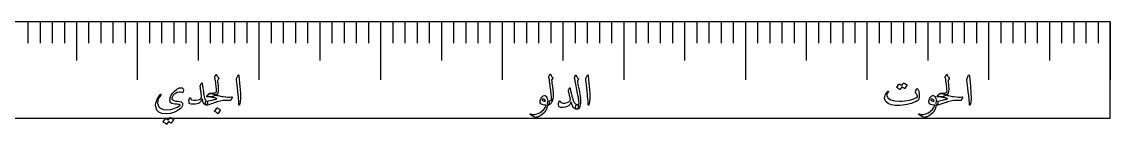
# Model space of a CAD drawing. Header units: millimetres. Extents: x 0 to 542, y -1 to 12.
# Drawn here: x 407.4 to 542.2, y -0.7 to 11.9 of the extents above; entities that cross this region are included whole.
import ezdxf

# ---------------------------------------------------------------- set-up
doc = ezdxf.new("R2010")
doc.units = ezdxf.units.MM
for name, color, linetype in [('CUT_OUTER', 1, 'Continuous'), ('ENGRAVE', 7, 'Continuous'), ('ENGRAVE_FINE', 8, 'Continuous'), ('TEXT', 5, 'Continuous')]:
    doc.layers.add(name, color=color, linetype=linetype)

msp = doc.modelspace()

# ---------------------------------------------------------------- linework, layer by layer
at = {"layer": 'CUT_OUTER'}
msp.add_lwpolyline([(0, 0), (542.2389, 0), (542.2389, 11.9), (0, 11.9)], close=True, dxfattribs=at)
at = {"layer": 'ENGRAVE'}
for points in [[(414.2103, 11.9), (414.2103, 7.14)], [(421.7414, 11.9), (421.7414, 4.76)], [(429.2725, 11.9), (429.2725, 7.14)], [(436.8036, 11.9), (436.8036, 4.76)], [(444.3346, 11.9), (444.3346, 7.14)], [(451.8657, 11.9), (451.8657, 4.76)], [(459.3968, 11.9), (459.3968, 7.14)], [(466.9279, 11.9), (466.9279, 4.76)], [(474.459, 11.9), (474.459, 7.14)], [(481.9901, 11.9), (481.9901, 4.76)], [(489.5212, 11.9), (489.5212, 7.14)], [(497.0523, 11.9), (497.0523, 4.76)], [(504.5834, 11.9), (504.5834, 7.14)], [(512.1145, 11.9), (512.1145, 4.76)], [(519.6456, 11.9), (519.6456, 7.14)], [(527.1767, 11.9), (527.1767, 4.76)], [(534.7078, 11.9), (534.7078, 7.14)], [(542.2389, 11.9), (542.2389, 4.76)]]:
    msp.add_lwpolyline(points, dxfattribs=at)
at = {"layer": 'ENGRAVE_FINE'}
for points in [[(408.1854, 11.9), (408.1854, 9.282)], [(409.6916, 11.9), (409.6916, 9.282)], [(411.1978, 11.9), (411.1978, 9.282)], [(412.704, 11.9), (412.704, 9.282)], [(415.7165, 11.9), (415.7165, 9.282)], [(417.2227, 11.9), (417.2227, 9.282)], [(418.7289, 11.9), (418.7289, 9.282)], [(420.2351, 11.9), (420.2351, 9.282)], [(423.2476, 11.9), (423.2476, 9.282)], [(424.7538, 11.9), (424.7538, 9.282)], [(426.26, 11.9), (426.26, 9.282)], [(427.7662, 11.9), (427.7662, 9.282)], [(430.7787, 11.9), (430.7787, 9.282)], [(432.2849, 11.9), (432.2849, 9.282)], [(433.7911, 11.9), (433.7911, 9.282)], [(435.2973, 11.9), (435.2973, 9.282)], [(438.3098, 11.9), (438.3098, 9.282)], [(439.816, 11.9), (439.816, 9.282)], [(441.3222, 11.9), (441.3222, 9.282)], [(442.8284, 11.9), (442.8284, 9.282)], [(445.8409, 11.9), (445.8409, 9.282)], [(447.3471, 11.9), (447.3471, 9.282)], [(448.8533, 11.9), (448.8533, 9.282)], [(450.3595, 11.9), (450.3595, 9.282)], [(453.372, 11.9), (453.372, 9.282)], [(454.8782, 11.9), (454.8782, 9.282)], [(456.3844, 11.9), (456.3844, 9.282)], [(457.8906, 11.9), (457.8906, 9.282)], [(460.9031, 11.9), (460.9031, 9.282)], [(462.4093, 11.9), (462.4093, 9.282)], [(463.9155, 11.9), (463.9155, 9.282)], [(465.4217, 11.9), (465.4217, 9.282)], [(468.4342, 11.9), (468.4342, 9.282)], [(469.9404, 11.9), (469.9404, 9.282)], [(471.4466, 11.9), (471.4466, 9.282)], [(472.9528, 11.9), (472.9528, 9.282)], [(475.9652, 11.9), (475.9652, 9.282)], [(477.4715, 11.9), (477.4715, 9.282)], [(478.9777, 11.9), (478.9777, 9.282)], [(480.4839, 11.9), (480.4839, 9.282)], [(483.4963, 11.9), (483.4963, 9.282)], [(485.0026, 11.9), (485.0026, 9.282)], [(486.5088, 11.9), (486.5088, 9.282)], [(488.015, 11.9), (488.015, 9.282)], [(491.0274, 11.9), (491.0274, 9.282)], [(492.5337, 11.9), (492.5337, 9.282)], [(494.0399, 11.9), (494.0399, 9.282)], [(495.5461, 11.9), (495.5461, 9.282)], [(498.5585, 11.9), (498.5585, 9.282)], [(500.0648, 11.9), (500.0648, 9.282)], [(501.571, 11.9), (501.571, 9.282)], [(503.0772, 11.9), (503.0772, 9.282)], [(506.0896, 11.9), (506.0896, 9.282)], [(507.5959, 11.9), (507.5959, 9.282)], [(509.1021, 11.9), (509.1021, 9.282)], [(510.6083, 11.9), (510.6083, 9.282)], [(513.6207, 11.9), (513.6207, 9.282)], [(515.1269, 11.9), (515.1269, 9.282)], [(516.6332, 11.9), (516.6332, 9.282)], [(518.1394, 11.9), (518.1394, 9.282)], [(521.1518, 11.9), (521.1518, 9.282)], [(522.658, 11.9), (522.658, 9.282)], [(524.1643, 11.9), (524.1643, 9.282)], [(525.6705, 11.9), (525.6705, 9.282)], [(528.6829, 11.9), (528.6829, 9.282)], [(530.1891, 11.9), (530.1891, 9.282)], [(531.6954, 11.9), (531.6954, 9.282)], [(533.2016, 11.9), (533.2016, 9.282)], [(536.214, 11.9), (536.214, 9.282)], [(537.7202, 11.9), (537.7202, 9.282)], [(539.2265, 11.9), (539.2265, 9.282)], [(540.7327, 11.9), (540.7327, 9.282)]]:
    msp.add_lwpolyline(points, dxfattribs=at)
at = {"layer": 'TEXT'}
for points in [[(431.5592, 3.3489), (431.5473, 3.5034), (431.533, 3.666), (431.5163, 3.8366), (431.4974, 4.0153), (431.4757, 4.2027), (431.451, 4.3995), (431.4233, 4.6058), (431.3926, 4.8214), (431.3281, 5.0418), (431.3274, 5.0706), (431.3308, 5.0982), (431.3382, 5.1244), (431.3496, 5.1492), (431.3565, 5.162), (431.3664, 5.1788), (431.3793, 5.1996), (431.3953, 5.2245), (431.4139, 5.2537), (431.4349, 5.2876), (431.4582, 5.3263), (431.4839, 5.3696), (431.493, 5.3837), (431.5041, 5.3938), (431.5172, 5.3998), (431.5323, 5.4018), (431.5447, 5.3991), (431.5551, 5.3911), (431.5635, 5.3776), (431.5699, 5.3588), (431.6069, 5.253), (431.6586, 5.1506), (431.7251, 5.0515), (431.8064, 4.9558), (431.8269, 4.9289), (431.8346, 4.902), (431.8296, 4.8752), (431.8118, 4.8483), (431.6989, 4.6924), (431.6898, 4.6733), (431.6841, 4.6481), (431.6818, 4.6169), (431.6828, 4.5796), (431.7426, 4.0536), (431.7661, 3.631), (431.7533, 3.3119), (431.7043, 3.0963), (431.5813, 2.9213), (431.3684, 2.7886), (431.0654, 2.6983), (430.6724, 2.6502), (430.5267, 2.6583), (430.4548, 2.704), (430.4568, 2.7873), (430.5327, 2.9082), (430.546, 2.9242), (430.5589, 2.9398), (430.5715, 2.9551), (430.5838, 2.97), (430.5957, 2.9846), (430.6073, 2.9989), (430.6185, 3.0128), (430.6294, 3.0264), (430.6563, 3.0523), (430.6886, 3.0708), (430.7262, 3.0819), (430.7692, 3.0856), (430.962, 3.0916), (431.1319, 3.1044), (431.279, 3.1238), (431.4033, 3.15), (431.4735, 3.1766), (431.5229, 3.2186), (431.5515, 3.276), (431.5592, 3.3489)], [(472.7285, 5.1654), (472.7648, 5.253), (472.793, 5.3226), (472.8132, 5.374), (472.8253, 5.4072), (472.8347, 5.4284), (472.8468, 5.4435), (472.8616, 5.4526), (472.879, 5.4556), (472.8988, 5.4522), (472.9153, 5.4421), (472.9284, 5.4253), (472.9381, 5.4018), (472.9828, 5.2866), (473.0362, 5.1828), (473.0984, 5.0905), (473.1692, 5.0095), (473.189, 4.9837), (473.1948, 4.9544), (473.1864, 4.9218), (473.1638, 4.8859), (473.0456, 4.7193), (473.0537, 4.6447), (473.0617, 4.5715), (473.0698, 4.4996), (473.0779, 4.4291), (473.0859, 4.3599), (473.094, 4.2921), (473.102, 4.2256), (473.1101, 4.1604), (473.1843, 3.5571), (473.2297, 3.0856), (473.2461, 2.7456), (473.2337, 2.5374), (473.1323, 2.1595), (472.9999, 1.8804), (472.8367, 1.7), (472.6426, 1.6184), (472.6372, 1.6184), (472.6318, 1.6184), (472.6264, 1.6184), (472.6211, 1.6184), (472.5891, 1.6486), (472.5687, 1.7178), (472.5596, 1.826), (472.5619, 1.9731), (472.567, 2.0275), (472.5821, 2.0671), (472.6073, 2.092), (472.6426, 2.1021), (472.7789, 2.1293), (472.8925, 2.1787), (472.9831, 2.2502), (473.051, 2.3439), (473.0465, 2.4564), (473.0382, 2.5844), (473.0263, 2.7278), (473.0107, 2.8867), (472.9917, 3.0604), (472.9697, 3.2481), (472.9447, 3.45), (472.9166, 3.666), (472.8908, 3.8782), (472.8669, 4.069), (472.8451, 4.2383), (472.8253, 4.3861), (472.8081, 4.5124), (472.7944, 4.6172), (472.784, 4.7005), (472.7769, 4.7623), (472.7232, 5.0686), (472.7215, 5.0989), (472.7218, 5.1251), (472.7242, 5.1472), (472.7285, 5.1654)], [(522.0291, 3.3489), (522.0171, 3.5034), (522.0029, 3.666), (521.9862, 3.8366), (521.9673, 4.0153), (521.9456, 4.2027), (521.9209, 4.3995), (521.8932, 4.6058), (521.8625, 4.8214), (521.798, 5.0418), (521.7973, 5.0706), (521.8007, 5.0982), (521.808, 5.1244), (521.8195, 5.1492), (521.8264, 5.162), (521.8363, 5.1788), (521.8492, 5.1996), (521.8651, 5.2245), (521.8838, 5.2537), (521.9048, 5.2876), (521.9281, 5.3263), (521.9538, 5.3696), (521.9629, 5.3837), (521.974, 5.3938), (521.9871, 5.3998), (522.0022, 5.4018), (522.0146, 5.3991), (522.025, 5.3911), (522.0334, 5.3776), (522.0398, 5.3588), (522.0768, 5.253), (522.1285, 5.1506), (522.195, 5.0515), (522.2763, 4.9558), (522.2968, 4.9289), (522.3045, 4.902), (522.2994, 4.8752), (522.2816, 4.8483), (522.1688, 4.6924), (522.1597, 4.6733), (522.154, 4.6481), (522.1517, 4.6169), (522.1527, 4.5796), (522.2125, 4.0536), (522.236, 3.631), (522.2232, 3.3119), (522.1742, 3.0963), (522.0512, 2.9213), (521.8383, 2.7886), (521.5353, 2.6983), (521.1423, 2.6502), (520.9965, 2.6583), (520.9247, 2.704), (520.9267, 2.7873), (521.0026, 2.9082), (521.0159, 2.9242), (521.0288, 2.9398), (521.0414, 2.9551), (521.0536, 2.97), (521.0656, 2.9846), (521.0772, 2.9989), (521.0884, 3.0128), (521.0993, 3.0264), (521.1262, 3.0523), (521.1584, 3.0708), (521.1961, 3.0819), (521.2391, 3.0856), (521.4319, 3.0916), (521.6018, 3.1044), (521.7489, 3.1238), (521.8732, 3.15), (521.9434, 3.1766), (521.9928, 3.2186), (522.0213, 3.276), (522.0291, 3.3489)], [(430.3124, 2.1021), (430.3513, 2.0833), (430.3822, 2.0537), (430.4051, 2.0134), (430.4198, 1.9623), (430.4296, 1.8992), (430.4319, 1.8387), (430.4269, 1.781), (430.4145, 1.7259), (430.396, 1.6789), (430.3728, 1.6453), (430.3449, 1.6251), (430.3124, 1.6184), (430.1515, 1.6631), (430.0181, 1.7756), (429.9123, 1.956), (429.8341, 2.2042), (429.824, 2.247), (429.8152, 2.2841), (429.8079, 2.3155), (429.8018, 2.3412), (429.7971, 2.3612), (429.7938, 2.3755), (429.7917, 2.3841), (429.7911, 2.3869), (429.783, 2.4027), (429.7749, 2.4071), (429.7669, 2.4), (429.7588, 2.3815), (429.6675, 2.1753), (429.5653, 2.0134), (429.4525, 1.8958), (429.3289, 1.8226), (429.1495, 1.7662), (428.9393, 1.7313), (428.6981, 1.7178), (428.426, 1.7259), (428.2443, 1.782), (428.1452, 1.918), (428.1288, 2.134), (428.1949, 2.4299), (428.21, 2.4655), (428.2285, 2.4917), (428.2504, 2.5085), (428.2755, 2.5159), (428.3004, 2.5135), (428.3212, 2.5011), (428.338, 2.4786), (428.3508, 2.446), (428.378, 2.3765), (428.4112, 2.3238), (428.4505, 2.2878), (428.4959, 2.2687), (428.7502, 2.2297), (428.9917, 2.2257), (429.2204, 2.2566), (429.4364, 2.3224), (429.5301, 2.3715), (429.607, 2.438), (429.6671, 2.5219), (429.7105, 2.6234), (429.7078, 2.6714), (429.6943, 2.7833), (429.6701, 2.9589), (429.6352, 3.1984), (429.6174, 3.3266), (429.6016, 3.4423), (429.5879, 3.5456), (429.5761, 3.6364), (429.566, 3.7142), (429.5573, 3.7782), (429.5499, 3.8284), (429.5439, 3.8648), (429.5388, 3.9206), (429.5398, 3.9696), (429.5469, 4.0119), (429.56, 4.0475), (429.5808, 4.0917), (429.6003, 4.1329), (429.6184, 4.171), (429.6352, 4.2061), (429.6503, 4.2382), (429.6634, 4.2672), (429.6745, 4.2932), (429.6836, 4.3162), (429.693, 4.3347), (429.7051, 4.3471), (429.7199, 4.3535), (429.7373, 4.3539), (429.7565, 4.3465), (429.7709, 4.3351), (429.7807, 4.3196), (429.7857, 4.3001), (429.8184, 4.0252), (429.8522, 3.7647), (429.887, 3.5187), (429.9227, 3.2871), (429.9592, 3.0699), (429.996, 2.8672), (430.0331, 2.679), (430.0705, 2.5051), (430.1159, 2.3429), (430.1713, 2.2217), (430.2368, 2.1414), (430.3124, 2.1021)], [(434.1818, 5.2191), (434.2332, 5.3185), (434.2745, 5.3535), (434.3057, 5.3239), (434.3269, 5.2299), (434.4505, 3.9132), (434.5241, 3.105), (434.5405, 2.4595), (434.4999, 1.9765), (434.4021, 1.656), (434.3843, 1.6298), (434.3685, 1.6157), (434.3548, 1.6137), (434.343, 1.6238), (434.3336, 1.6396), (434.3269, 1.66), (434.3229, 1.6852), (434.3215, 1.7151), (434.3215, 1.9479), (434.3108, 2.1948), (434.2893, 2.4558), (434.257, 2.7309), (434.25, 2.8027), (434.2288, 2.9969), (434.1935, 3.3133), (434.1442, 3.752), (434.0259, 4.7247), (434.0232, 4.7764), (434.0259, 4.8241), (434.034, 4.8678), (434.0474, 4.9074)], [(475.9799, 5.2675), (475.9897, 5.2933), (476.0028, 5.3118), (476.0192, 5.3229), (476.039, 5.3266), (476.0568, 5.3236), (476.0726, 5.3145), (476.0864, 5.2994), (476.0982, 5.2782), (476.1459, 5.1691), (476.203, 5.0727), (476.2695, 4.989), (476.3454, 4.9182), (476.3702, 4.8869), (476.3803, 4.8523), (476.3756, 4.8144), (476.3561, 4.7731), (476.3425, 4.7516), (476.3286, 4.7301), (476.3143, 4.7086), (476.2997, 4.6871), (476.2851, 4.6656), (476.2708, 4.6441), (476.2569, 4.6226), (476.2433, 4.6011), (476.2463, 4.549), (476.2715, 4.4036), (476.3188, 4.1648), (476.3884, 3.8326), (476.427, 3.65), (476.4623, 3.4785), (476.4942, 3.3182), (476.5227, 3.1689), (476.5476, 3.031), (476.5684, 2.9048), (476.5852, 2.7905), (476.598, 2.6879), (476.6077, 2.5911), (476.6154, 2.4944), (476.6211, 2.3977), (476.6248, 2.3009), (476.6265, 2.2039), (476.6262, 2.1061), (476.6238, 2.0077), (476.6195, 1.9086), (476.5822, 1.5764), (476.5079, 1.3322), (476.3968, 1.176), (476.2486, 1.1079), (476.1754, 1.1058), (476.117, 1.1267), (476.0733, 1.1703), (476.0444, 1.2368), (476.0296, 1.3151), (476.0283, 1.394), (476.0404, 1.4736), (476.0659, 1.5539), (476.1002, 1.6281), (476.1385, 1.6789), (476.1808, 1.7061), (476.2271, 1.7098), (476.2629, 1.7072), (476.295, 1.7051), (476.3234, 1.7032), (476.3481, 1.7017), (476.3694, 1.7012), (476.3877, 1.7024), (476.403, 1.7052), (476.4152, 1.7098), (476.4394, 1.7897), (476.4475, 1.9113), (476.4394, 2.0745), (476.4152, 2.2794), (476.3968, 2.4012), (476.3736, 2.5407), (476.3457, 2.6981), (476.3131, 2.8733), (476.2762, 3.0666), (476.2352, 3.2784), (476.1902, 3.5086), (476.1412, 3.7573), (476.0928, 4.0005), (476.0498, 4.2141), (476.0122, 4.3982), (475.9799, 4.5527), (475.9534, 4.6777), (475.9329, 4.7731), (475.9185, 4.8389), (475.9101, 4.8752), (475.903, 4.9225), (475.9033, 4.9732), (475.9111, 5.0273), (475.9262, 5.0848), (475.9364, 5.1135), (475.9457, 5.1405), (475.9539, 5.1659), (475.9611, 5.1896), (475.9673, 5.2116), (475.9725, 5.2319), (475.9767, 5.2505), (475.9799, 5.2675)], [(477.4417, 5.2191), (477.4931, 5.3185), (477.5344, 5.3535), (477.5657, 5.3239), (477.5868, 5.2299), (477.7104, 3.9132), (477.784, 3.105), (477.8004, 2.4595), (477.7598, 1.9765), (477.662, 1.656), (477.6442, 1.6298), (477.6285, 1.6157), (477.6147, 1.6137), (477.6029, 1.6238), (477.5935, 1.6396), (477.5868, 1.66), (477.5828, 1.6852), (477.5814, 1.7151), (477.5814, 1.9479), (477.5707, 2.1948), (477.5492, 2.4558), (477.5169, 2.7309), (477.5099, 2.8027), (477.4887, 2.9969), (477.4535, 3.3133), (477.4041, 3.752), (477.2859, 4.7247), (477.2832, 4.7764), (477.2859, 4.8241), (477.2939, 4.8678), (477.3074, 4.9074)], [(516.6119, 4.3324), (516.6186, 4.3391), (516.628, 4.3431), (516.6401, 4.3445), (516.6549, 4.3431), (516.7078, 4.3233), (516.759, 4.3015), (516.8085, 4.2776), (516.8564, 4.2518), (516.9029, 4.2235), (516.9484, 4.1926), (516.9929, 4.1591), (517.0364, 4.1228), (517.0448, 4.1117), (517.0485, 4.0999), (517.0475, 4.0875), (517.0418, 4.0744), (516.7838, 3.666), (516.7768, 3.6606), (516.7664, 3.6606), (516.7526, 3.666), (516.7355, 3.6767), (516.7237, 3.6866), (516.7046, 3.7002), (516.678, 3.7175), (516.6441, 3.7385), (516.6025, 3.7635), (516.5528, 3.7929), (516.495, 3.8267), (516.4292, 3.8648), (516.2249, 3.5477), (516.2155, 3.538), (516.2034, 3.5356), (516.1887, 3.5407), (516.1712, 3.5531), (516.1561, 3.5639), (516.1322, 3.58), (516.0996, 3.6015), (516.0583, 3.6283), (516.0076, 3.6606), (515.9468, 3.6982), (515.8759, 3.7412), (515.795, 3.7896), (515.7866, 3.7976), (515.7829, 3.8057), (515.7839, 3.8138), (515.7896, 3.8218), (516.053, 4.2141), (516.0597, 4.2209), (516.0691, 4.2249), (516.0812, 4.2262), (516.096, 4.2249), (516.141, 4.2103), (516.1846, 4.1933), (516.2269, 4.174), (516.2679, 4.1523), (516.3076, 4.1287), (516.3459, 4.1033), (516.3828, 4.0763), (516.4184, 4.0475)], [(524.6517, 5.2191), (524.7031, 5.3185), (524.7444, 5.3535), (524.7756, 5.3239), (524.7968, 5.2299), (524.9204, 3.9132), (524.9939, 3.105), (525.0104, 2.4595), (524.9698, 1.9765), (524.872, 1.656), (524.8542, 1.6298), (524.8384, 1.6157), (524.8246, 1.6137), (524.8129, 1.6238), (524.8035, 1.6396), (524.7968, 1.66), (524.7927, 1.6852), (524.7914, 1.7151), (524.7914, 1.9479), (524.7806, 2.1948), (524.7592, 2.4558), (524.7269, 2.7309), (524.7199, 2.8027), (524.6987, 2.9969), (524.6634, 3.3133), (524.614, 3.752), (524.4958, 4.7247), (524.4931, 4.7764), (524.4958, 4.8241), (524.5039, 4.8678), (524.5173, 4.9074)], [(427.2813, 3.1662), (427.1073, 3.2243), (426.9132, 3.2266), (426.6989, 3.1732), (426.4644, 3.0641), (426.3156, 2.9599), (426.1917, 2.8357), (426.0926, 2.6912), (426.0184, 2.5266), (426.011, 2.4937), (426.0103, 2.4595), (426.0164, 2.4239), (426.0291, 2.3869), (426.1144, 2.272), (426.2575, 2.1854), (426.4584, 2.1269), (426.717, 2.0967), (426.9723, 2.0695), (427.1577, 2.0201), (427.2733, 1.9486), (427.3189, 1.8549), (427.324, 1.6587), (427.2853, 1.484), (427.2031, 1.3309), (427.0771, 1.1992), (426.6771, 0.9261), (426.2508, 0.7249), (425.7984, 0.5956), (425.3197, 0.5382), (424.7971, 0.5745), (424.4061, 0.7317), (424.1468, 1.0098), (424.0192, 1.4088), (424.0118, 1.6278), (424.0434, 1.8656), (424.1139, 2.1222), (424.2234, 2.3977), (424.2615, 2.4742), (424.3007, 2.5481), (424.3408, 2.6193), (424.3819, 2.6879), (424.4244, 2.754), (424.4686, 2.8182), (424.5144, 2.8803), (424.562, 2.9405), (424.5875, 2.9653), (424.6103, 2.9754), (424.6305, 2.9707), (424.648, 2.9512), (424.6577, 2.927), (424.6601, 2.9028), (424.655, 2.8786), (424.6426, 2.8545), (424.4216, 2.4984), (424.2906, 2.1773), (424.2496, 1.8911), (424.2986, 1.6399), (424.4565, 1.3752), (424.6883, 1.1885), (424.9939, 1.0796), (425.3735, 1.0487), (425.8598, 1.0874), (426.2978, 1.1871), (426.6875, 1.348), (427.0287, 1.57), (427.0492, 1.5888), (427.0569, 1.6077), (427.0519, 1.6265), (427.0341, 1.6453), (426.9619, 1.6802), (426.8366, 1.7098), (426.6582, 1.7339), (426.4268, 1.7528), (426.1914, 1.7816), (426.0117, 1.8361), (425.8877, 1.916), (425.8195, 2.0215), (425.788, 2.1454), (425.7792, 2.2754), (425.7933, 2.4114), (425.8303, 2.5535), (425.9502, 2.8326), (426.1165, 3.0896), (426.3291, 3.3244), (426.588, 3.537), (426.6569, 3.5874), (426.7237, 3.631), (426.7886, 3.668), (426.8514, 3.6982), (426.9118, 3.7221), (426.9696, 3.7399), (427.0247, 3.7516), (427.0771, 3.7573), (427.282, 3.7382), (427.4076, 3.6485), (427.454, 3.4883), (427.421, 3.2575), (427.3962, 3.1954), (427.3646, 3.1594), (427.3263, 3.1497), (427.2813, 3.1662)], [(431.2099, 2.9619), (431.3388, 2.9129), (431.4732, 2.8679), (431.6129, 2.8269), (431.758, 2.79), (431.9078, 2.7567), (432.0617, 2.7268), (432.2195, 2.7003), (432.3814, 2.6771), (432.6941, 2.6398), (432.9712, 2.6193), (433.2127, 2.6156), (433.4186, 2.6287), (433.4408, 2.6287), (433.459, 2.6234), (433.4731, 2.6126), (433.4831, 2.5965), (433.4888, 2.5774), (433.4899, 2.5575), (433.4862, 2.5371), (433.4778, 2.5159), (433.3165, 2.2311), (433.3008, 2.2082), (433.2803, 2.1934), (433.2551, 2.1867), (433.2252, 2.1881), (432.7962, 2.1955), (432.3855, 2.1693), (431.9928, 2.1095), (431.6183, 2.0161), (431.5975, 2.0105), (431.5619, 1.9993), (431.5115, 1.9823), (431.4463, 1.9597), (431.3664, 1.9313), (431.2717, 1.8972), (431.1622, 1.8574), (431.0379, 1.8119), (430.797, 1.7272), (430.5959, 1.6668), (430.4343, 1.6305), (430.3124, 1.6184), (430.2815, 1.6298), (430.2532, 1.6641), (430.2277, 1.7212), (430.2049, 1.8011), (430.1918, 1.9308), (430.2062, 2.0242), (430.2482, 2.0813), (430.3177, 2.1021), (430.4235, 2.1128), (430.5744, 2.1397), (430.7702, 2.1827), (431.011, 2.2418), (431.1324, 2.2722), (431.2387, 2.2989), (431.3299, 2.3219), (431.406, 2.3412), (431.4666, 2.3568), (431.5115, 2.3688), (431.5405, 2.377), (431.5538, 2.3815), (431.5588, 2.3841), (431.5632, 2.3862), (431.5669, 2.3881), (431.5699, 2.3896), (431.5726, 2.3908), (431.5753, 2.3916), (431.578, 2.3921), (431.5807, 2.3923), (431.5971, 2.4003), (431.6035, 2.4084), (431.5998, 2.4165), (431.586, 2.4245), (431.5253, 2.4529), (431.4611, 2.4789), (431.3936, 2.5026), (431.3227, 2.524), (431.2485, 2.5433), (431.1709, 2.5609), (431.0899, 2.5769), (431.0056, 2.5911), (430.9228, 2.6036), (430.841, 2.614), (430.7603, 2.6224), (430.6805, 2.6287), (430.6024, 2.6328), (430.5267, 2.6341), (430.4533, 2.6328), (430.3822, 2.6287), (430.3638, 2.6311), (430.3513, 2.6382), (430.3449, 2.6499), (430.3446, 2.6664), (430.3537, 2.6956), (430.3648, 2.7241), (430.3779, 2.752), (430.393, 2.7792), (430.4098, 2.8064), (430.4279, 2.8343), (430.4474, 2.8629), (430.4682, 2.8921), (430.5139, 2.9475), (430.5596, 2.9902), (430.6053, 3.0201), (430.6509, 3.0372), (430.7665, 3.0526), (430.8981, 3.0452), (431.0459, 3.015), (431.2099, 2.9619)], [(472.5351, 1.5593), (472.4091, 1.1169), (472.1978, 0.7464), (471.9013, 0.4478), (471.5193, 0.2211), (471.4659, 0.1981), (471.4132, 0.1774), (471.3611, 0.1591), (471.3098, 0.1432), (471.2594, 0.1299), (471.2103, 0.1197), (471.1626, 0.1125), (471.1163, 0.1083), (471.0007, 0.1247), (470.8476, 0.1848), (470.6568, 0.2886), (470.4284, 0.4361), (470.4039, 0.4572), (470.3894, 0.4777), (470.3851, 0.4975), (470.3908, 0.5167), (470.4035, 0.5315), (470.4203, 0.5382), (470.4411, 0.5368), (470.466, 0.5274), (470.7035, 0.4505), (470.9698, 0.4509), (471.2651, 0.5284), (471.5892, 0.6833), (471.8539, 0.863), (472.0729, 1.0743), (472.2462, 1.3171), (472.3738, 1.5915), (472.3728, 1.6013), (472.3698, 1.609), (472.3648, 1.6147), (472.3577, 1.6184), (472.1726, 1.6291), (472.0151, 1.6506), (471.8851, 1.6829), (471.7827, 1.7259), (471.7034, 1.7924), (471.6537, 1.8844), (471.6335, 2.002), (471.643, 2.1451), (471.646, 2.164), (471.6497, 2.1834), (471.654, 2.203), (471.6591, 2.223), (471.6648, 2.2437), (471.6712, 2.2653), (471.6782, 2.288), (471.6859, 2.3117), (471.7491, 2.4652), (471.8257, 2.5925), (471.9157, 2.6936), (472.0191, 2.7685), (472.125, 2.8095), (472.222, 2.8088), (472.3104, 2.7665), (472.39, 2.6825), (472.4595, 2.5656), (472.5122, 2.4299), (472.5482, 2.2754), (472.5673, 2.1021), (472.5779, 2.1022), (472.5881, 2.1027), (472.598, 2.1036), (472.6076, 2.1048), (472.6172, 2.1059), (472.6271, 2.1068), (472.6373, 2.1073), (472.6479, 2.1075), (472.6842, 2.0997), (472.7124, 2.0766), (472.7326, 2.0379), (472.7447, 1.9838), (472.7497, 1.9244), (472.7487, 1.8643), (472.7416, 1.8035), (472.7285, 1.742), (472.7114, 1.6879), (472.6923, 1.6493), (472.6711, 1.6261), (472.6479, 1.6184), (472.5458, 1.6184), (472.5451, 1.6087), (472.5431, 1.5956), (472.5398, 1.5791), (472.5351, 1.5593)], [(476.2433, 1.1025), (476.1348, 1.1089), (476.0404, 1.128), (475.9601, 1.1599), (475.8939, 1.2046), (475.7713, 1.3393), (475.6561, 1.523), (475.5483, 1.7558), (475.4479, 2.0376), (475.3784, 1.8576), (475.3095, 1.7151), (475.2413, 1.6103), (475.1738, 1.5432), (474.9642, 1.4313), (474.7224, 1.3591), (474.4483, 1.3265), (474.142, 1.3336), (474.0553, 1.3544), (473.9888, 1.4007), (473.9424, 1.4726), (473.9162, 1.57), (473.9092, 1.6846), (473.9203, 1.8078), (473.9495, 1.9398), (473.9968, 2.0806), (474.0063, 2.0997), (474.0183, 2.1142), (474.0331, 2.1239), (474.0506, 2.1289), (474.0728, 2.1283), (474.0909, 2.1209), (474.105, 2.1068), (474.1151, 2.086), (474.1974, 1.9654), (474.3206, 1.8885), (474.4849, 1.8552), (474.6901, 1.8656), (474.975, 1.9311), (475.1845, 2.0309), (475.3189, 2.1649), (475.378, 2.3332), (475.1577, 3.3865), (475.1503, 3.4349), (475.1496, 3.4779), (475.1557, 3.5155), (475.1684, 3.5477), (475.2598, 3.709), (475.2729, 3.7301), (475.2853, 3.7452), (475.2971, 3.7543), (475.3082, 3.7573), (475.3233, 3.7493), (475.3364, 3.7305), (475.3475, 3.7009), (475.3565, 3.6606), (475.4101, 3.3917), (475.4633, 3.144), (475.5162, 2.9174), (475.5688, 2.712), (475.6204, 2.5278), (475.6702, 2.3647), (475.7184, 2.2228), (475.765, 2.1021), (475.8506, 1.9466), (475.9571, 1.8293), (476.0844, 1.7504), (476.2325, 1.7098), (476.2742, 1.6957), (476.3078, 1.6641), (476.3333, 1.615), (476.3507, 1.5485), (476.3554, 1.5134), (476.3588, 1.478), (476.3608, 1.4422), (476.3615, 1.4061), (476.3602, 1.3697), (476.3561, 1.3329), (476.3494, 1.2958), (476.34, 1.2583), (476.3178, 1.1901), (476.2943, 1.1414), (476.2695, 1.1122), (476.2433, 1.1025)], [(518.3639, 3.6176), (518.4, 3.5723), (518.4331, 3.5222), (518.4631, 3.4675), (518.4902, 3.408), (518.5142, 3.3442), (518.5352, 3.2763), (518.5531, 3.2045), (518.5681, 3.1285), (518.5876, 2.9761), (518.5923, 2.8249), (518.5822, 2.6751), (518.5573, 2.5266), (518.5197, 2.3943), (518.4713, 2.2875), (518.4122, 2.2062), (518.3424, 2.1504), (518.1207, 2.0332), (517.8856, 1.9288), (517.637, 1.8371), (517.375, 1.7581), (517.0996, 1.6926), (516.8107, 1.6412), (516.5084, 1.604), (516.1927, 1.5808), (515.6009, 1.5868), (515.1152, 1.6695), (514.7356, 1.8287), (514.4622, 2.0645), (514.35, 2.2489), (514.2983, 2.4474), (514.307, 2.66), (514.3762, 2.8867), (514.3996, 2.9356), (514.4266, 2.9855), (514.4573, 3.0363), (514.4918, 3.0882), (514.5299, 3.1411), (514.5717, 3.1951), (514.6172, 3.25), (514.6664, 3.3059), (514.6829, 3.3217), (514.7, 3.3314), (514.7178, 3.3351), (514.7363, 3.3328), (514.7487, 3.3281), (514.7591, 3.3193), (514.7675, 3.3066), (514.7739, 3.2898), (514.7769, 3.274), (514.7752, 3.2589), (514.7689, 3.2444), (514.7578, 3.2307), (514.7118, 3.1759), (514.6704, 3.1191), (514.6338, 3.0604), (514.6019, 2.9996), (514.5801, 2.9415), (514.5683, 2.8854), (514.5667, 2.8313), (514.5751, 2.7792), (514.743, 2.4752), (515.0587, 2.262), (515.5223, 2.1394), (516.1336, 2.1075), (516.4696, 2.1204), (516.7899, 2.1484), (517.0944, 2.1916), (517.3831, 2.2499), (517.6563, 2.3233), (517.9144, 2.4118), (518.1575, 2.5154), (518.3854, 2.6341), (518.3632, 2.745), (518.3128, 2.8679), (518.2342, 3.0029), (518.1274, 3.15), (518.124, 3.1642), (518.1247, 3.1904), (518.1294, 3.2286), (518.1381, 3.279), (518.1405, 3.2841), (518.1422, 3.2884), (518.1432, 3.2921), (518.1435, 3.2951), (518.161, 3.3637), (518.1865, 3.4403), (518.2201, 3.5249), (518.2618, 3.6176), (518.2802, 3.6458), (518.3034, 3.6552), (518.3313, 3.6458), (518.3639, 3.6176)], [(520.6748, 1.5593), (520.5488, 1.1169), (520.3375, 0.7464), (520.0409, 0.4478), (519.659, 0.2211), (519.6056, 0.1981), (519.5529, 0.1774), (519.5008, 0.1591), (519.4494, 0.1432), (519.3991, 0.1299), (519.35, 0.1197), (519.3023, 0.1125), (519.256, 0.1083), (519.1404, 0.1247), (518.9873, 0.1848), (518.7965, 0.2886), (518.5681, 0.4361), (518.5436, 0.4572), (518.5291, 0.4777), (518.5247, 0.4975), (518.5305, 0.5167), (518.5432, 0.5315), (518.56, 0.5382), (518.5808, 0.5368), (518.6057, 0.5274), (518.8432, 0.4505), (519.1095, 0.4509), (519.4048, 0.5284), (519.7289, 0.6833), (519.9936, 0.863), (520.2126, 1.0743), (520.3859, 1.3171), (520.5135, 1.5915), (520.5125, 1.6013), (520.5095, 1.609), (520.5045, 1.6147), (520.4974, 1.6184), (520.3123, 1.6291), (520.1548, 1.6506), (520.0248, 1.6829), (519.9224, 1.7259), (519.8431, 1.7924), (519.7934, 1.8844), (519.7732, 2.002), (519.7826, 2.1451), (519.7857, 2.164), (519.7894, 2.1834), (519.7937, 2.203), (519.7988, 2.223), (519.8045, 2.2437), (519.8109, 2.2653), (519.8179, 2.288), (519.8256, 2.3117), (519.8888, 2.4652), (519.9654, 2.5925), (520.0554, 2.6936), (520.1588, 2.7685), (520.2646, 2.8095), (520.3617, 2.8088), (520.4501, 2.7665), (520.5297, 2.6825), (520.5992, 2.5656), (520.6519, 2.4299), (520.6879, 2.2754), (520.707, 2.1021), (520.7176, 2.1022), (520.7278, 2.1027), (520.7377, 2.1036), (520.7473, 2.1048), (520.7569, 2.1059), (520.7668, 2.1068), (520.777, 2.1073), (520.7876, 2.1075), (520.8239, 2.0997), (520.8521, 2.0766), (520.8723, 2.0379), (520.8844, 1.9838), (520.8894, 1.9244), (520.8884, 1.8643), (520.8813, 1.8035), (520.8682, 1.742), (520.8511, 1.6879), (520.832, 1.6493), (520.8108, 1.6261), (520.7876, 1.6184), (520.6855, 1.6184), (520.6848, 1.6087), (520.6828, 1.5956), (520.6795, 1.5791), (520.6748, 1.5593)], [(521.6797, 2.9619), (521.8087, 2.9129), (521.9431, 2.8679), (522.0828, 2.8269), (522.2279, 2.79), (522.3777, 2.7567), (522.5315, 2.7268), (522.6894, 2.7003), (522.8513, 2.6771), (523.164, 2.6398), (523.4411, 2.6193), (523.6826, 2.6156), (523.8885, 2.6287), (523.9107, 2.6287), (523.9288, 2.6234), (523.9429, 2.6126), (523.953, 2.5965), (523.9587, 2.5774), (523.9597, 2.5575), (523.956, 2.5371), (523.9476, 2.5159), (523.7864, 2.2311), (523.7706, 2.2082), (523.7501, 2.1934), (523.725, 2.1867), (523.6951, 2.1881), (523.2661, 2.1955), (522.8553, 2.1693), (522.4627, 2.1095), (522.0882, 2.0161), (522.0674, 2.0105), (522.0317, 1.9993), (521.9814, 1.9823), (521.9162, 1.9597), (521.8363, 1.9313), (521.7415, 1.8972), (521.632, 1.8574), (521.5078, 1.8119), (521.2669, 1.7272), (521.0657, 1.6668), (520.9042, 1.6305), (520.7822, 1.6184), (520.7513, 1.6298), (520.7231, 1.6641), (520.6976, 1.7212), (520.6748, 1.8011), (520.6617, 1.9308), (520.6761, 2.0242), (520.7181, 2.0813), (520.7876, 2.1021), (520.8934, 2.1128), (521.0442, 2.1397), (521.2401, 2.1827), (521.4809, 2.2418), (521.6023, 2.2722), (521.7086, 2.2989), (521.7998, 2.3219), (521.8759, 2.3412), (521.9365, 2.3568), (521.9814, 2.3688), (522.0104, 2.377), (522.0237, 2.3815), (522.0287, 2.3841), (522.0331, 2.3862), (522.0368, 2.3881), (522.0398, 2.3896), (522.0425, 2.3908), (522.0452, 2.3916), (522.0479, 2.3921), (522.0506, 2.3923), (522.067, 2.4003), (522.0734, 2.4084), (522.0697, 2.4165), (522.0559, 2.4245), (521.9951, 2.4529), (521.931, 2.4789), (521.8635, 2.5026), (521.7926, 2.524), (521.7184, 2.5433), (521.6408, 2.5609), (521.5598, 2.5769), (521.4755, 2.5911), (521.3927, 2.6036), (521.3109, 2.614), (521.2302, 2.6224), (521.1504, 2.6287), (521.0723, 2.6328), (520.9965, 2.6341), (520.9232, 2.6328), (520.8521, 2.6287), (520.8336, 2.6311), (520.8212, 2.6382), (520.8148, 2.6499), (520.8145, 2.6664), (520.8236, 2.6956), (520.8346, 2.7241), (520.8477, 2.752), (520.8629, 2.7792), (520.8797, 2.8064), (520.8978, 2.8343), (520.9173, 2.8629), (520.9381, 2.8921), (520.9838, 2.9475), (521.0295, 2.9902), (521.0751, 3.0201), (521.1208, 3.0372), (521.2364, 3.0526), (521.368, 3.0452), (521.5158, 3.015), (521.6797, 2.9619)], [(472.2771, 2.1612), (472.2207, 2.2596), (472.1589, 2.3291), (472.0917, 2.3698), (472.0191, 2.3815), (471.9758, 2.3701), (471.9372, 2.352), (471.9033, 2.3271), (471.874, 2.2955), (471.8646, 2.2788), (471.8633, 2.2606), (471.87, 2.2411), (471.8848, 2.2203), (471.9402, 2.1716), (472.0205, 2.1384), (472.1256, 2.1206), (472.2556, 2.1182), (472.269, 2.1209), (472.2771, 2.1289), (472.2798, 2.1424), (472.2771, 2.1612)], [(520.4168, 2.1612), (520.3604, 2.2596), (520.2986, 2.3291), (520.2314, 2.3698), (520.1588, 2.3815), (520.1155, 2.3701), (520.0769, 2.352), (520.043, 2.3271), (520.0137, 2.2955), (520.0043, 2.2788), (520.003, 2.2606), (520.0097, 2.2411), (520.0245, 2.2203), (520.0799, 2.1716), (520.1602, 2.1384), (520.2653, 2.1206), (520.3953, 2.1182), (520.4087, 2.1209), (520.4168, 2.1289), (520.4195, 2.1424), (520.4168, 2.1612)], [(425.7765, 0.0653), (425.7833, 0.072), (425.7927, 0.076), (425.8048, 0.0773), (425.8195, 0.076), (425.8724, 0.0562), (425.9237, 0.0344), (425.9732, 0.0105), (426.0211, -0.0154), (426.0676, -0.0436), (426.1131, -0.0745), (426.1576, -0.1081), (426.2011, -0.1443), (426.2095, -0.1554), (426.2132, -0.1672), (426.2122, -0.1796), (426.2065, -0.1927), (425.9485, -0.6011), (425.9415, -0.6065), (425.9311, -0.6065), (425.9173, -0.6011), (425.9001, -0.5904), (425.8884, -0.5805), (425.8692, -0.5669), (425.8427, -0.5496), (425.8088, -0.5286), (425.7671, -0.5036), (425.7174, -0.4742), (425.6597, -0.4404), (425.5938, -0.4023), (425.3896, -0.7194), (425.3802, -0.7291), (425.3681, -0.7315), (425.3533, -0.7264), (425.3359, -0.714), (425.3207, -0.7033), (425.2969, -0.6871), (425.2643, -0.6656), (425.223, -0.6388), (425.1723, -0.6065), (425.1115, -0.5689), (425.0406, -0.5259), (424.9597, -0.4775), (424.9513, -0.4695), (424.9476, -0.4614), (424.9486, -0.4534), (424.9543, -0.4453), (425.2176, -0.053), (425.2243, -0.0463), (425.2337, -0.0422), (425.2458, -0.0409), (425.2606, -0.0422), (425.3056, -0.0568), (425.3493, -0.0738), (425.3916, -0.0931), (425.4326, -0.1148), (425.4722, -0.1385), (425.5105, -0.1638), (425.5475, -0.1909), (425.5831, -0.2196)], [(431.5914, 1.253), (431.5981, 1.2597), (431.6075, 1.2637), (431.6196, 1.265), (431.6344, 1.2637), (431.7389, 1.2214), (431.8373, 1.1697), (431.9297, 1.1085), (432.016, 1.038), (432.0244, 1.0272), (432.0281, 1.0165), (432.0271, 1.0057), (432.0214, 0.995), (431.7688, 0.5866), (431.7594, 0.5768), (431.7473, 0.5745), (431.7325, 0.5795), (431.715, 0.5919), (431.6999, 0.6027), (431.6761, 0.6188), (431.6435, 0.6403), (431.6022, 0.6672), (431.5515, 0.6994), (431.4907, 0.737), (431.4198, 0.78), (431.3388, 0.8284), (431.3281, 0.8365), (431.3227, 0.8445), (431.3227, 0.8526), (431.3281, 0.8606)]]:
    msp.add_lwpolyline(points, close=True, dxfattribs=at)

doc.saveas('drawing.dxf')
